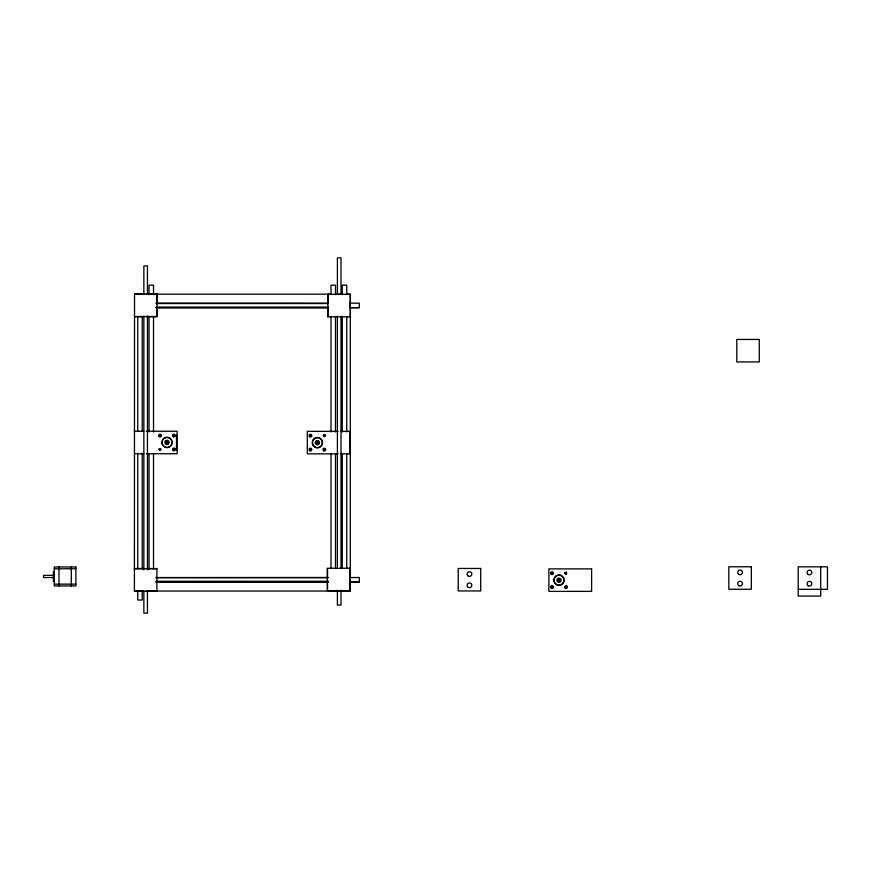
<?xml version="1.0" encoding="UTF-8"?>
<svg xmlns="http://www.w3.org/2000/svg" width="871" height="871" viewBox="0 0 871 871"><rect width="100%" height="100%" fill="white"/><g stroke="black" fill="none" stroke-linecap="round" stroke-linejoin="round"><path stroke-width="1.31" d="M160.7 435.957C158.958 437.503 158.947 433.518 160.7 435.086M160.7 449.904C158.925 451.439 159.034 447.476 160.7 449.022M174.592 449.959C173.046 451.385 172.872 447.531 174.636 449.022M552.65 573.662L552.16 572.53L551.256 573.238L552.334 573.891L551.289 572.933L552.65 572.661M552.65 587.598C550.853 588.981 551.038 585.236 552.65 586.608M316.217 440.922L315.509 441.771A2.188 2.188 0 0 0 315.683 443.905L316.511 444.624A2.047 2.047 0 0 0 318.601 444.45L319.298 443.6A2.188 2.188 0 0 0 319.124 441.466L318.296 440.748M166.252 441.63L167.972 441.847A1.143 1.143 0 0 1 167.809 443.197L166.089 442.991M558.213 579.422L559.933 579.629M134.406 294.169L143.846 294.169M146.306 294.169L331.416 294.169M335.466 294.169L342.205 294.169M346.255 294.169L350.305 294.169L350.305 577.549M327.801 303.587L327.801 294.322L350.371 294.365L350.371 316.848L327.801 316.815L327.801 307.071M156.083 303.141L328.138 303.206M349.815 303.141L359.298 303.206L359.298 307.692L349.815 307.703M156.203 303.522L328.291 303.522M156.203 307.125L328.291 307.125M156.083 307.637L328.138 307.637M349.815 307.637L359.298 307.637M156.083 307.703L328.138 307.703M134.526 316.511L157.02 316.511L157.02 294.017L134.526 294.017L134.406 591.18L156.889 591.18L156.889 568.545L146.306 568.545M134.406 316.652L143.661 316.652M146.306 316.652L156.889 316.652L156.889 307.082M134.406 431.243L143.748 431.243M146.306 431.243L177.129 431.243L177.129 453.737L146.306 453.737M338.122 431.363L307.3 431.363L307.3 453.856L338.122 453.856M340.681 431.363L350.033 431.363L350.033 453.856L340.681 453.856M134.406 453.737L143.748 453.737M134.406 568.545L143.661 568.545M134.406 568.687L156.889 568.687M54.285 568.763L75.886 568.763M52.946 575.361L43.55 575.361L43.55 577.549L52.946 577.549M156.083 577.56L328.138 577.495M349.815 577.56L359.298 577.495L359.298 582.046L349.815 582.057M156.083 577.647L328.16 577.647M156.083 581.251L328.16 581.251M156.083 581.991L328.138 581.991M349.815 581.991L359.298 581.991M156.083 582.057L328.138 582.057M54.285 584.136L75.886 584.136M798.217 589.329L827.45 589.329L827.45 566.836L798.217 566.836L798.217 596.08L820.7 596.08L820.7 566.836M134.406 591.039L143.846 591.039M146.306 591.039L350.305 591.039L350.305 581.588M318.165 441.891L316.619 441.902A1.143 1.143 0 0 0 316.467 443.263L318.187 443.47A1.143 1.143 0 0 0 318.165 441.891L318.351 442.12M350.011 568.545L350.011 591.039M349.968 303.522L349.968 307.125M346.756 294.692L346.756 285.176L342.27 285.176L342.259 294.692M346.756 316.434L346.756 431.983M346.756 453.737L346.756 567.925M342.259 316.434L342.259 431.983M342.259 453.737L342.259 567.925M340.997 294.474L340.997 257.849L337.393 257.849L337.393 294.474M340.997 316.173L340.997 568.458M340.997 590.168L340.997 605.084L337.393 605.084L337.393 590.168M337.393 316.173L337.393 568.458M335.498 294.692L335.498 285.176L331.013 285.176L331.002 294.692M335.498 316.434L335.498 431.983M335.498 453.737L335.498 567.925M331.002 316.434L331.002 431.983M331.002 453.737L331.002 567.925M327.888 294.365L327.888 316.848M327.518 568.545L327.518 577.963M327.518 580.456L327.518 591.039M176.497 434.673L176.497 450.155M156.889 294.169L156.889 303.587M153.525 294.692L153.525 285.176L149.028 285.176L149.017 294.692M153.525 316.434L153.525 431.983M153.525 453.737L153.525 569.286M149.017 316.434L149.017 431.983M149.017 453.737L149.017 569.286M147.449 294.398L147.449 265.916L143.857 265.916L143.857 294.398M147.449 316.097L147.449 569.743M147.449 591.453L147.449 613.151L143.857 613.151L143.857 591.453M143.857 316.097L143.857 569.743M142.256 317.273L142.256 431.472M142.256 453.214L142.256 568.774M142.256 590.516L142.256 600.032L137.77 600.032L137.76 590.516M137.76 317.273L137.76 431.472M137.76 453.214L137.76 568.774M71.313 566.988L71.313 585.922M58.978 566.988L58.978 585.922M53.371 571.572L53.371 581.327M166.176 443.219A1.143 1.143 0 0 1 166.154 441.63M316.206 441.107A2.047 2.047 0 0 1 318.296 440.933M559.759 579.4A1.143 1.143 0 0 1 559.77 580.99L558.05 580.783A1.143 1.143 0 0 1 558.115 579.422M158.979 449.36C160.841 453.17 161.756 446.028 158.979 449.36M173.198 435.446C174.538 438.244 175.3 432.996 173.198 435.446M309.662 435.565C311.045 438.331 311.72 433.159 309.673 435.489M309.662 449.512C311.241 452.387 311.568 447.03 309.662 449.512M323.326 435.533C325.014 439.332 326.342 432.343 323.348 435.435M323.609 435.565C324.861 438.363 325.798 433.214 323.62 435.489M323.609 449.512C325.166 452.267 325.449 447.019 323.609 449.512M564.92 573.053C566.771 576.885 567.674 569.699 564.92 573.053M565.203 573.085C566.498 575.883 567.337 570.647 565.203 573.085M565.203 587.021C566.455 589.776 567.424 584.746 565.214 586.945M159.349 435.239C160.231 437.961 161.364 433.333 159.349 435.239M159.349 449.218C160.199 451.94 161.429 447.302 159.349 449.218M173.362 435.239C174.265 437.971 175.343 433.312 173.362 435.239M173.362 449.218C174.211 451.94 175.441 447.302 173.362 449.218M309.728 435.511C310.566 438.233 311.796 433.595 309.728 435.511M309.728 449.49C310.392 452.125 311.916 447.629 309.728 449.49M323.74 435.511C324.589 438.233 325.808 433.595 323.74 435.511M323.74 449.49C324.524 452.234 325.852 447.563 323.74 449.49M551.31 587.01C551.909 589.602 553.553 585.181 551.31 587.01M565.323 573.031C566.172 575.753 567.402 571.115 565.323 573.031M565.323 587.01C566.172 589.765 567.402 585.072 565.323 587.01M165.436 441.031L165.142 441.499A2.188 2.188 0 0 0 165.316 443.633L166.132 444.352A2.047 2.047 0 0 0 168.223 444.177L168.92 443.328A2.188 2.188 0 0 0 168.745 441.194L167.918 440.476A2.047 2.047 0 0 0 165.838 440.65L165.436 441.031M557.396 578.823L557.102 579.291A2.188 2.188 0 0 0 557.277 581.425L558.104 582.144A2.047 2.047 0 0 0 560.184 581.97L560.88 581.12A2.188 2.188 0 0 0 560.706 578.986L559.89 578.268A2.047 2.047 0 0 0 557.799 578.442L557.396 578.823M163.585 438.875L162.812 439.909A5.095 5.095 0 0 0 162.801 444.907L164.575 446.736A4.78 4.78 0 0 0 169.464 446.747L171.249 444.929A5.095 5.095 0 0 0 171.26 439.931L169.486 438.091A4.78 4.78 0 0 0 164.597 438.08L163.585 438.875M313.963 439.147L313.179 440.182A5.095 5.095 0 0 0 313.168 445.179L314.954 447.008A4.78 4.78 0 0 0 319.831 447.019L321.628 445.201A5.095 5.095 0 0 0 321.639 440.203L319.853 438.363A4.78 4.78 0 0 0 314.975 438.353L313.963 439.147M555.546 576.667L554.773 577.691A5.095 5.095 0 0 0 554.762 582.688L556.536 584.528A4.78 4.78 0 0 0 561.425 584.539L563.21 582.721A5.095 5.095 0 0 0 563.221 577.713L561.447 575.883A4.78 4.78 0 0 0 556.558 575.873L555.546 576.667M759.272 339.44L736.79 339.44L736.79 361.933L759.272 361.933L759.272 339.44M751.335 566.771L728.842 566.771L728.842 589.264L751.335 589.264L751.335 566.771M75.886 566.988L54.285 566.988L54.285 585.922L75.886 585.922L75.886 566.988M349.837 568.24L327.354 568.24L327.354 590.734L349.837 590.734L349.837 568.24M480.705 568.458L458.222 568.458L458.222 590.952L480.705 590.952L480.705 568.458M591.616 568.883L548.893 568.883L548.893 591.376L591.616 591.376L591.616 568.883M738.902 585.682A2.363 2.363 0 0 0 742.451 583.646A2.363 2.363 0 0 0 738.902 581.599A2.363 2.363 0 0 0 738.902 585.682M738.902 574.446A2.363 2.363 0 0 0 742.451 572.399A2.363 2.363 0 0 0 738.902 570.353A2.363 2.363 0 0 0 738.902 574.446M808.277 574.501A2.363 2.363 0 0 0 811.816 572.465A2.363 2.363 0 0 0 808.277 570.418A2.363 2.363 0 0 0 808.277 574.501M808.277 585.748A2.363 2.363 0 0 0 811.816 583.712A2.363 2.363 0 0 0 808.277 581.665A2.363 2.363 0 0 0 808.277 585.748M173.307 436.687A1.35 1.35 0 0 0 175.332 435.522A1.35 1.35 0 0 0 173.307 434.346A1.35 1.35 0 0 0 173.307 436.687M159.251 436.611A1.35 1.35 0 0 0 161.385 435.652A1.35 1.35 0 0 0 159.48 434.291A1.35 1.35 0 0 0 159.251 436.611M173.198 450.557A1.35 1.35 0 0 0 175.332 449.599A1.35 1.35 0 0 0 173.427 448.238A1.35 1.35 0 0 0 173.198 450.557M164.423 446.965A5.172 5.172 0 0 0 172.186 442.49A5.172 5.172 0 0 0 164.423 438.015A5.172 5.172 0 0 0 164.423 446.965M309.771 450.753A1.35 1.35 0 0 0 311.796 449.588A1.35 1.35 0 0 0 309.771 448.413A1.35 1.35 0 0 0 309.771 450.753M323.718 450.753A1.35 1.35 0 0 0 325.743 449.588A1.35 1.35 0 0 0 323.718 448.413A1.35 1.35 0 0 0 323.718 450.753M309.771 436.807A1.35 1.35 0 0 0 311.796 435.642A1.35 1.35 0 0 0 309.771 434.477A1.35 1.35 0 0 0 309.771 436.807M314.834 447.095A5.172 5.172 0 0 0 322.597 442.61A5.172 5.172 0 0 0 314.834 438.135A5.172 5.172 0 0 0 314.834 447.095M551.256 588.197A1.35 1.35 0 0 0 553.379 587.239A1.35 1.35 0 0 0 551.485 585.878A1.35 1.35 0 0 0 551.256 588.197M565.312 588.273A1.35 1.35 0 0 0 567.326 587.098A1.35 1.35 0 0 0 565.312 585.933A1.35 1.35 0 0 0 565.312 588.273M551.365 574.327A1.35 1.35 0 0 0 553.39 573.162A1.35 1.35 0 0 0 551.365 571.986A1.35 1.35 0 0 0 551.365 574.327M556.427 584.615A5.172 5.172 0 0 0 564.179 580.13A5.172 5.172 0 0 0 556.427 575.655A5.172 5.172 0 0 0 556.427 584.615M468.282 587.37A2.363 2.363 0 0 0 471.821 585.323A2.363 2.363 0 0 0 468.282 583.276A2.363 2.363 0 0 0 468.282 587.37M468.282 576.123A2.363 2.363 0 0 0 471.821 574.076A2.363 2.363 0 0 0 468.282 572.04A2.363 2.363 0 0 0 468.282 576.123"/></g></svg>
